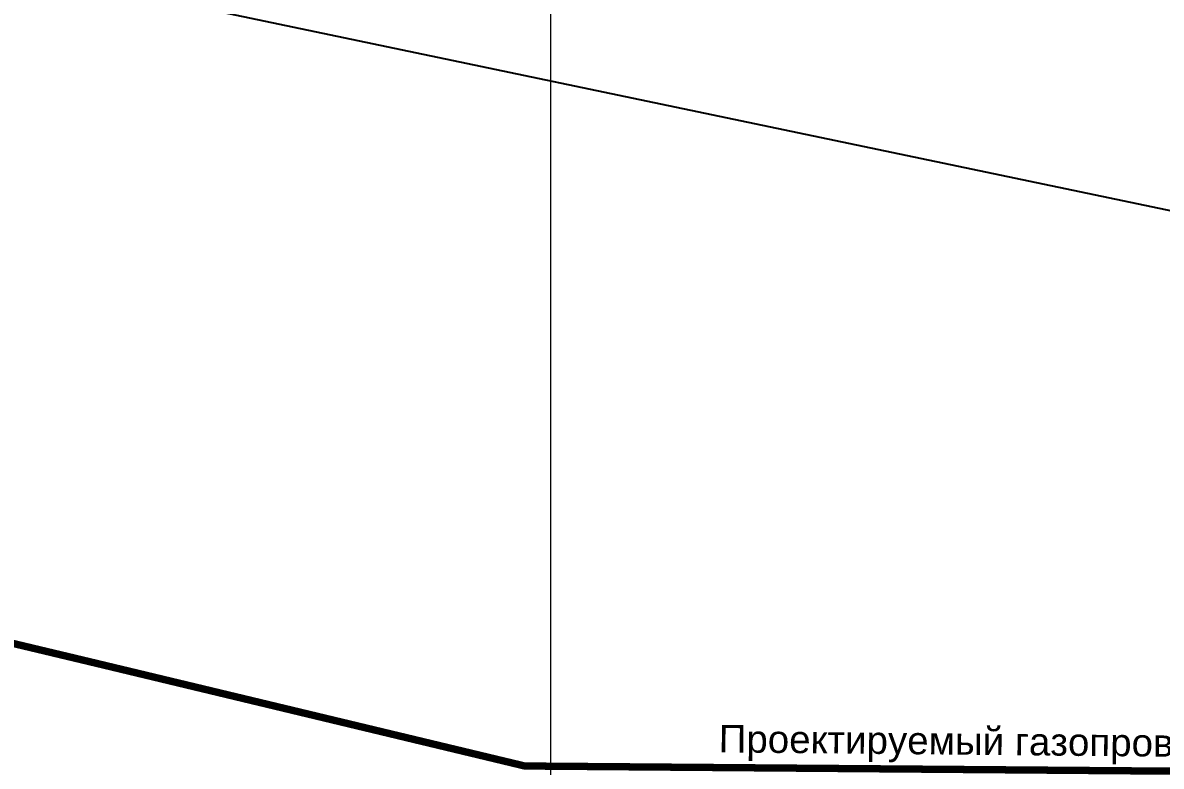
# Model space of a CAD drawing. Header units: millimetres. Extents: x 519 to 9564855, y -810 to 5021775.
# Drawn here: x 9538425 to 9539665, y 4999062 to 4999872 of the extents above; entities that cross this region are included whole.
import ezdxf

# ---------------------------------------------------------------- set-up
doc = ezdxf.new("R2010")
doc.units = ezdxf.units.MM
doc.header["$LTSCALE"] = 2
doc.header["$MEASUREMENT"] = 0
for name, pattern in [('92051501$0$GROUND1', [60, 50, -10]), ('DASHED2', [9.525, 6.35, -3.175]), ('Трубопровод подводный под дном', [9.5, 2.25, -1, 1, -1, 1, -1, 2.25])]:
    doc.linetypes.add(name, pattern=pattern)
for name, color, linetype in [('GRID_PULKOVO', 7, 'Continuous'), ('Газопровод', 4, 'Continuous'), ('МГ-земельный участок', 7, 'Continuous')]:
    doc.layers.add(name, color=color, linetype=linetype)
doc.layers.add('Водовод', color=5, linetype='Трубопровод подводный под дном', lineweight=30)
doc.styles.add('Arial', font='arial.ttf', dxfattribs={"height": 30})

msp = doc.modelspace()

# ---------------------------------------------------------------- linework, layer by layer
at = {"layer": 'GRID_PULKOVO', "lineweight": 0}
msp.add_line((9539000, 5010000), (9539000, 4992000), dxfattribs=at)
at = {"layer": 'Газопровод', "color": 132, "linetype": '92051501$0$GROUND1', "lineweight": 100, "const_width": 8}
msp.add_lwpolyline([(9538208.05719, 4999245.47995), (9538499.86844, 4999175.86436), (9538971.78223, 4999062.66574), (9539486.46585, 4999058.55934), (9539888.95267, 4999055.3481), (9540053.08435, 4998999.55479), (9541126.88452, 4999047.4904), (9541383.70351, 4998955.42621), (9541415.32969, 4999043.64948), (9541562.32872, 4998990.95352), (9541638.08906, 4999030.21862), (9542360.14316, 4998997.38363), (9542560.60032, 4998933.78826), (9542840.89936, 4999015.69811), (9543420.27442, 4998806.1659), (9543796.43093, 4998670.12811), (9544078.54831, 4998568.09977), (9544326.16537, 4998478.54853), (9544361.18195, 4998467.56086), (9544552.00801, 4998407.68251), (9544933.66012, 4998287.92581), (9545313.78318, 4998168.6489), (9545154.73463, 4997661.77778), (9545137.40509, 4997667.2452)], dxfattribs=at)
at = {"layer": 'МГ-земельный участок', "color": 0, "linetype": 'DASHED2', "lineweight": 25, "ltscale": 5, "const_width": 2}
msp.add_lwpolyline([(9522167.80801, 4999999.48247), (9521654, 5002362), (9522840, 5002532), (9525642, 5002155), (9528521, 5002235), (9531281, 5003464), (9533105, 5001043), (9546614, 4998215), (9544978, 4995525), (9543652, 4996420), (9539605, 4995735), (9529554.6705, 4998798.09585), (9529554.71722, 4998845.23995), (9529525.402, 4998845.269), (9529525.36994, 4998882.97318), (9529309.91997, 4998882.84552), (9526935, 5000017), (9526935, 4999132), (9522906, 5001105), (9522683.367, 5000265.06642), (9522496, 5000315)], close=True, dxfattribs=at)

# ---------------------------------------------------------------- texts
at = {"layer": 'Водовод', "color": 132, "style": 'Arial'}
msp.add_text('Проектируемый газопровод', height=30, rotation=359.45152953, dxfattribs=at).set_placement((9539182.94128, 4999077.51704))

doc.saveas('drawing.dxf')
